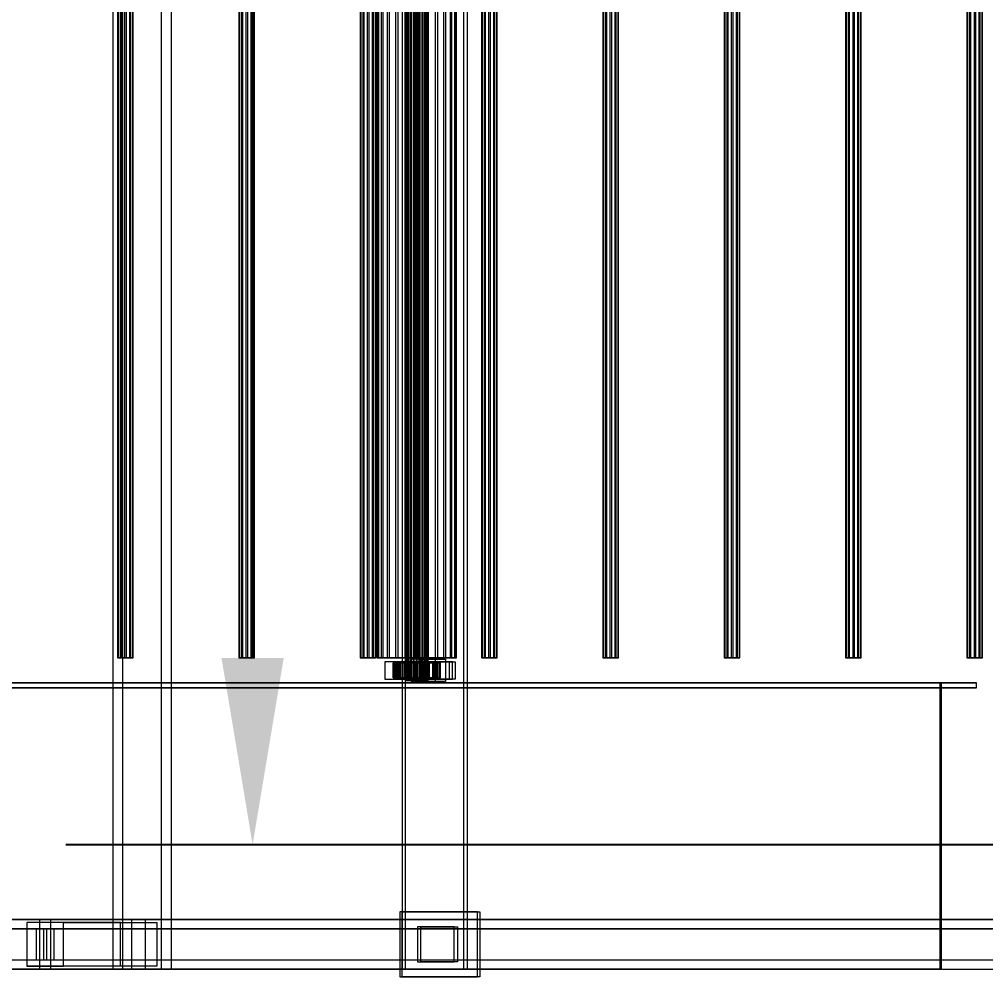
# Model space of a CAD drawing. Header units: millimetres. Extents: x -1970 to 59977, y -50268 to 6837.
# Drawn here: x 37952 to 38728, y -19506 to -18737 of the extents above; entities that cross this region are included whole.
import ezdxf

# ---------------------------------------------------------------- set-up
doc = ezdxf.new("R2010")
doc.units = ezdxf.units.MM
doc.layers.add('COTAS_O', color=1, linetype='Continuous', lineweight=0)
doc.layers.add('superior_C03', color=7, linetype='Continuous', lineweight=0)
doc.dimstyles.new('R19_100', dxfattribs={"dimtxt": 250, "dimasz": 150, "dimexe": 150, "dimexo": 80, "dimgap": 100, "dimtad": 1, "dimtih": 1, "dimtoh": 1, "dimdsep": 46, "dimcen": 0.09, "dimadec": 0, "dimazin": 0, "dimtfac": 1, "dimtdec": 4, "dimtofl": 0, "dimtmove": 0, "dimatfit": 3, "dimfxl": 1, "dimtolj": 1, "dimtzin": 0, "dimarcsym": 0})

# ---------------------------------------------------------------- blocks, each defined once
blk = doc.blocks.new('*D36')
at = {"layer": 'COTAS_O', "color": 0, "lineweight": -2, "transparency": 16777216}
for p, q in [((38759.25, -16600), (37989.25, -16600)), ((38139.25, -19250), (38139.25, -16750)), ((38759.25, -19400), (37989.25, -19400))]:
    blk.add_line(p, q, dxfattribs=at)
at = {"layer": 'COTAS_O', "color": 0, "transparency": 16777216}
for points in [[(38114.25, -16750), (38164.25, -16750), (38139.25, -16600)], [(38114.25, -19250), (38164.25, -19250), (38139.25, -19400)]]:
    blk.add_solid(points, dxfattribs=at)
at = {"layer": 'Defpoints', "color": 0, "transparency": 16777216}
for p in [(38139.25, -16600), (38839.25, -16600), (38839.25, -19400)]:
    blk.add_point(p, dxfattribs=at)

msp = doc.modelspace()

# ---------------------------------------------------------------- linework, layer by layer
at = {"layer": 'superior_C03'}
for p, q in [((38027.053, -16500), (38027.053, -19500)), ((38034.913, -19500), (38034.913, -16500)), ((38066.031, -19500), (38066.031, -16500)), ((38073.892, -16500), (38073.892, -19500)), ((38259.37, -16500), (38259.37, -19500)), ((38262.065, -19500), (38262.065, -16500)), ((38308.873, -19500), (38308.873, -16500)), ((38311.567, -16500), (38311.567, -19500)), ((38262.102, -19268), (38262.102, -16732)), ((38262.326, -19268), (38262.326, -16732)), ((38262.49, -19268), (38262.49, -16732)), ((38263.148, -19268), (38263.148, -16732)), ((38263.465, -19268), (38263.465, -16732)), ((38264.511, -19268), (38264.511, -16732)), ((38264.96, -19268), (38264.96, -16732)), ((38266.324, -19268), (38266.324, -16732)), ((38266.874, -19268), (38266.874, -16732)), ((38268.461, -19268), (38268.461, -16732)), ((38269.075, -19268), (38269.075, -16732)), ((38270.778, -19268), (38270.778, -16732)), ((38271.413, -19268), (38271.413, -16732)), ((38273.117, -19268), (38273.117, -16732)), ((38273.731, -19268), (38273.731, -16732)), ((38275.318, -19268), (38275.318, -16732)), ((38275.868, -19268), (38275.868, -16732)), ((38277.231, -19268), (38277.231, -16732)), ((38277.68, -19268), (38277.68, -16732)), ((38278.727, -19268), (38278.727, -16732)), ((38279.044, -19268), (38279.044, -16732)), ((38279.702, -19268), (38279.702, -16732)), ((38279.866, -16732), (38279.866, -19268)), ((38280.09, -19268), (38280.09, -16732)), ((38030.823, -16750), (38030.823, -19250)), ((38031.167, -16750), (38031.167, -19250)), ((38032.843, -16750), (38032.843, -19250)), ((38033.743, -16750), (38033.743, -19250)), ((38036.455, -16750), (38036.455, -19250)), ((38037.567, -16750), (38037.567, -19250)), ((38040.279, -16750), (38040.279, -19250)), ((38041.179, -16750), (38041.179, -19250)), ((38042.855, -16750), (38042.855, -19250)), ((38043.199, -19250), (38043.199, -16750)), ((38128.269, -16750), (38128.269, -19250)), ((38128.612, -16750), (38128.612, -19250)), ((38130.289, -16750), (38130.289, -19250)), ((38131.188, -16750), (38131.188, -19250)), ((38133.901, -16750), (38133.901, -19250)), ((38135.012, -16750), (38135.012, -19250)), ((38137.725, -16750), (38137.725, -19250)), ((38138.624, -16750), (38138.624, -19250)), ((38140.301, -16750), (38140.301, -19250)), ((38140.644, -19250), (38140.644, -16750)), ((38225.714, -16750), (38225.714, -19250)), ((38226.058, -16750), (38226.058, -19250)), ((38227.734, -16750), (38227.734, -19250)), ((38228.634, -16750), (38228.634, -19250)), ((38231.346, -16750), (38231.346, -19250)), ((38232.458, -16750), (38232.458, -19250)), ((38235.171, -16750), (38235.171, -19250)), ((38236.07, -16750), (38236.07, -19250)), ((38237.747, -16750), (38237.747, -19250)), ((38238.09, -19250), (38238.09, -16750)), ((38239.116, -19250), (38239.116, -16750)), ((38239.913, -19250), (38239.913, -16750)), ((38240.498, -19250), (38240.498, -16750)), ((38242.836, -19250), (38242.836, -16750)), ((38243.965, -19250), (38243.965, -16750)), ((38247.684, -19250), (38247.684, -16750)), ((38249.281, -19250), (38249.281, -16750)), ((38254.128, -19250), (38254.128, -16750)), ((38256.084, -19250), (38256.084, -16750)), ((38261.728, -19250), (38261.728, -16750)), ((38263.909, -19250), (38263.909, -16750)), ((38269.967, -19250), (38269.967, -16750)), ((38272.225, -19250), (38272.225, -16750)), ((38278.282, -19250), (38278.282, -16750)), ((38280.464, -19250), (38280.464, -16750)), ((38286.108, -19250), (38286.108, -16750)), ((38288.064, -19250), (38288.064, -16750)), ((38292.911, -19250), (38292.911, -16750)), ((38294.508, -19250), (38294.508, -16750)), ((38298.227, -19250), (38298.227, -16750)), ((38299.356, -19250), (38299.356, -16750)), ((38301.694, -19250), (38301.694, -16750)), ((38302.279, -16750), (38302.279, -19250)), ((38303.076, -19250), (38303.076, -16750)), ((38323.16, -16750), (38323.16, -19250)), ((38323.504, -16750), (38323.504, -19250)), ((38325.18, -16750), (38325.18, -19250)), ((38326.08, -16750), (38326.08, -19250)), ((38328.792, -16750), (38328.792, -19250)), ((38329.904, -16750), (38329.904, -19250)), ((38332.616, -16750), (38332.616, -19250)), ((38333.516, -16750), (38333.516, -19250)), ((38335.192, -16750), (38335.192, -19250)), ((38335.536, -19250), (38335.536, -16750)), ((38420.606, -16750), (38420.606, -19250)), ((38420.949, -16750), (38420.949, -19250)), ((38422.626, -16750), (38422.626, -19250)), ((38423.525, -16750), (38423.525, -19250)), ((38426.238, -16750), (38426.238, -19250)), ((38427.349, -16750), (38427.349, -19250)), ((38430.062, -16750), (38430.062, -19250)), ((38430.961, -16750), (38430.961, -19250)), ((38432.638, -16750), (38432.638, -19250)), ((38432.981, -19250), (38432.981, -16750)), ((38518.051, -16750), (38518.051, -19250)), ((38518.395, -16750), (38518.395, -19250)), ((38520.071, -16750), (38520.071, -19250)), ((38520.971, -16750), (38520.971, -19250)), ((38523.683, -16750), (38523.683, -19250)), ((38524.795, -16750), (38524.795, -19250)), ((38527.508, -16750), (38527.508, -19250)), ((38528.407, -16750), (38528.407, -19250)), ((38530.083, -16750), (38530.083, -19250)), ((38530.427, -19250), (38530.427, -16750)), ((38615.497, -16750), (38615.497, -19250)), ((38615.841, -16750), (38615.841, -19250)), ((38617.517, -16750), (38617.517, -19250)), ((38618.416, -16750), (38618.416, -19250)), ((38621.129, -16750), (38621.129, -19250)), ((38622.241, -16750), (38622.241, -19250)), ((38624.953, -16750), (38624.953, -19250)), ((38625.853, -16750), (38625.853, -19250)), ((38627.529, -16750), (38627.529, -19250)), ((38627.873, -19250), (38627.873, -16750)), ((38712.943, -16750), (38712.943, -19250)), ((38713.286, -16750), (38713.286, -19250)), ((38714.963, -16750), (38714.963, -19250)), ((38715.862, -16750), (38715.862, -19250)), ((38718.575, -16750), (38718.575, -19250)), ((38719.686, -16750), (38719.686, -19250)), ((38722.399, -16750), (38722.399, -19250)), ((38723.298, -16750), (38723.298, -19250)), ((38724.975, -16750), (38724.975, -19250)), ((38725.318, -19250), (38725.318, -16750)), ((38031.167, -19250), (38030.823, -19250)), ((38030.823, -19250), (38032.843, -19250)), ((38033.743, -19250), (38031.167, -19250)), ((38032.843, -19250), (38036.455, -19250)), ((38037.567, -19250), (38033.743, -19250)), ((38036.455, -19250), (38040.279, -19250)), ((38041.179, -19250), (38037.567, -19250)), ((38040.279, -19250), (38042.855, -19250)), ((38043.199, -19250), (38041.179, -19250)), ((38042.855, -19250), (38043.199, -19250)), ((38128.612, -19250), (38128.269, -19250)), ((38128.269, -19250), (38130.289, -19250)), ((38131.188, -19250), (38128.612, -19250)), ((38130.289, -19250), (38133.901, -19250)), ((38135.012, -19250), (38131.188, -19250)), ((38133.901, -19250), (38137.725, -19250)), ((38138.624, -19250), (38135.012, -19250)), ((38137.725, -19250), (38140.301, -19250)), ((38140.644, -19250), (38138.624, -19250)), ((38140.301, -19250), (38140.644, -19250)), ((38226.058, -19250), (38225.714, -19250)), ((38225.714, -19250), (38227.734, -19250)), ((38228.634, -19250), (38226.058, -19250)), ((38227.734, -19250), (38231.346, -19250)), ((38232.458, -19250), (38228.634, -19250)), ((38231.346, -19250), (38235.171, -19250)), ((38236.07, -19250), (38232.458, -19250)), ((38235.171, -19250), (38237.747, -19250)), ((38238.09, -19250), (38236.07, -19250)), ((38237.747, -19250), (38238.09, -19250)), ((38239.913, -19250), (38239.116, -19250)), ((38239.116, -19250), (38240.498, -19250)), ((38242.836, -19250), (38239.913, -19250)), ((38240.498, -19250), (38243.965, -19250)), ((38247.684, -19250), (38242.836, -19250)), ((38243.965, -19250), (38249.281, -19250)), ((38255.212, -19253), (38245.467, -19253)), ((38245.467, -19253), (38245.467, -19267)), ((38256.247, -19253), (38245.467, -19253)), ((38254.128, -19250), (38247.684, -19250)), ((38249.281, -19250), (38256.084, -19250)), ((38299.648, -19253), (38252.874, -19253)), ((38252.874, -19253), (38252.874, -19267)), ((38255.12, -19253), (38252.874, -19253)), ((38261.728, -19250), (38254.128, -19250)), ((38255.12, -19267), (38255.12, -19253)), ((38255.12, -19253), (38301.894, -19253)), ((38255.212, -19267), (38255.212, -19253)), ((38255.212, -19253), (38265.991, -19253)), ((38256.084, -19250), (38263.909, -19250)), ((38256.247, -19267), (38256.247, -19253)), ((38256.247, -19253), (38265.991, -19253)), ((38269.967, -19250), (38261.728, -19250)), ((38263.909, -19250), (38272.225, -19250)), ((38265.991, -19253), (38265.991, -19267)), ((38286.006, -19251), (38266.517, -19251)), ((38266.517, -19251), (38266.517, -19269)), ((38274.601, -19251), (38266.517, -19251)), ((38278.282, -19250), (38269.967, -19250)), ((38272.225, -19250), (38280.464, -19250)), ((38274.601, -19269), (38274.601, -19251)), ((38274.601, -19251), (38294.09, -19251)), ((38286.394, -19253), (38276.65, -19253)), ((38276.65, -19253), (38276.65, -19267)), ((38287.429, -19253), (38276.65, -19253)), ((38286.108, -19250), (38278.282, -19250)), ((38280.464, -19250), (38288.064, -19250)), ((38286.006, -19269), (38286.006, -19251)), ((38286.006, -19251), (38294.09, -19251)), ((38292.911, -19250), (38286.108, -19250)), ((38286.394, -19267), (38286.394, -19253)), ((38286.394, -19253), (38297.174, -19253)), ((38287.429, -19267), (38287.429, -19253)), ((38287.429, -19253), (38297.174, -19253)), ((38288.064, -19250), (38294.508, -19250)), ((38298.227, -19250), (38292.911, -19250)), ((38294.09, -19251), (38294.09, -19269)), ((38294.508, -19250), (38299.356, -19250)), ((38297.174, -19253), (38297.174, -19267)), ((38301.694, -19250), (38298.227, -19250)), ((38299.356, -19250), (38302.279, -19250)), ((38299.648, -19267), (38299.648, -19253)), ((38299.648, -19253), (38301.894, -19253)), ((38303.076, -19250), (38301.694, -19250)), ((38301.894, -19253), (38301.894, -19267)), ((38302.279, -19250), (38303.076, -19250)), ((38323.504, -19250), (38323.16, -19250)), ((38323.16, -19250), (38325.18, -19250)), ((38326.08, -19250), (38323.504, -19250)), ((38325.18, -19250), (38328.792, -19250)), ((38329.904, -19250), (38326.08, -19250)), ((38328.792, -19250), (38332.616, -19250)), ((38333.516, -19250), (38329.904, -19250)), ((38332.616, -19250), (38335.192, -19250)), ((38335.536, -19250), (38333.516, -19250)), ((38335.192, -19250), (38335.536, -19250)), ((38420.949, -19250), (38420.606, -19250)), ((38420.606, -19250), (38422.626, -19250)), ((38423.525, -19250), (38420.949, -19250)), ((38422.626, -19250), (38426.238, -19250)), ((38427.349, -19250), (38423.525, -19250)), ((38426.238, -19250), (38430.062, -19250)), ((38430.961, -19250), (38427.349, -19250)), ((38430.062, -19250), (38432.638, -19250)), ((38432.981, -19250), (38430.961, -19250)), ((38432.638, -19250), (38432.981, -19250)), ((38518.395, -19250), (38518.051, -19250)), ((38518.051, -19250), (38520.071, -19250)), ((38520.971, -19250), (38518.395, -19250)), ((38520.071, -19250), (38523.683, -19250)), ((38524.795, -19250), (38520.971, -19250)), ((38523.683, -19250), (38527.508, -19250)), ((38528.407, -19250), (38524.795, -19250)), ((38527.508, -19250), (38530.083, -19250)), ((38530.427, -19250), (38528.407, -19250)), ((38530.083, -19250), (38530.427, -19250)), ((38615.841, -19250), (38615.497, -19250)), ((38615.497, -19250), (38617.517, -19250)), ((38618.416, -19250), (38615.841, -19250)), ((38617.517, -19250), (38621.129, -19250)), ((38622.241, -19250), (38618.416, -19250)), ((38621.129, -19250), (38624.953, -19250)), ((38625.853, -19250), (38622.241, -19250)), ((38624.953, -19250), (38627.529, -19250)), ((38627.873, -19250), (38625.853, -19250)), ((38627.529, -19250), (38627.873, -19250)), ((38713.286, -19250), (38712.943, -19250)), ((38712.943, -19250), (38714.963, -19250)), ((38715.862, -19250), (38713.286, -19250)), ((38714.963, -19250), (38718.575, -19250)), ((38719.686, -19250), (38715.862, -19250)), ((38718.575, -19250), (38722.399, -19250)), ((38723.298, -19250), (38719.686, -19250)), ((38722.399, -19250), (38724.975, -19250)), ((38725.318, -19250), (38723.298, -19250)), ((38724.975, -19250), (38725.318, -19250)), ((38252.928, -19254), (38252.108, -19254)), ((38252.108, -19254), (38262.102, -19254)), ((38252.108, -19266), (38252.108, -19254)), ((38252.108, -19254), (38252.581, -19254)), ((38252.581, -19254), (38262.326, -19254)), ((38252.581, -19266), (38252.581, -19254)), ((38252.581, -19254), (38254.316, -19254)), ((38254.987, -19254), (38252.928, -19254)), ((38252.928, -19254), (38262.49, -19254)), ((38252.928, -19266), (38252.928, -19254)), ((38254.316, -19254), (38263.148, -19254)), ((38254.316, -19266), (38254.316, -19254)), ((38254.316, -19254), (38257.195, -19254)), ((38258.143, -19254), (38254.987, -19254)), ((38254.987, -19254), (38263.465, -19254)), ((38254.987, -19266), (38254.987, -19254)), ((38257.195, -19254), (38264.511, -19254)), ((38257.195, -19266), (38257.195, -19254)), ((38257.195, -19254), (38261.021, -19254)), ((38262.182, -19254), (38258.143, -19254)), ((38258.143, -19254), (38264.96, -19254)), ((38258.143, -19266), (38258.143, -19254)), ((38261.021, -19254), (38266.324, -19254)), ((38261.021, -19266), (38261.021, -19254)), ((38261.021, -19254), (38265.534, -19254)), ((38262.102, -19254), (38262.49, -19254)), ((38262.102, -19254), (38262.102, -19266)), ((38262.326, -19254), (38262.102, -19254)), ((38266.829, -19254), (38262.182, -19254)), ((38262.182, -19254), (38266.874, -19254)), ((38262.182, -19266), (38262.182, -19254)), ((38262.326, -19254), (38262.326, -19266)), ((38263.148, -19254), (38262.326, -19254)), ((38262.49, -19254), (38263.465, -19254)), ((38262.49, -19254), (38262.49, -19266)), ((38263.148, -19254), (38263.148, -19266)), ((38264.511, -19254), (38263.148, -19254)), ((38263.465, -19254), (38264.96, -19254)), ((38263.465, -19254), (38263.465, -19266)), ((38264.511, -19254), (38264.511, -19266)), ((38266.324, -19254), (38264.511, -19254)), ((38264.96, -19254), (38266.874, -19254)), ((38264.96, -19254), (38264.96, -19266)), ((38265.534, -19254), (38268.461, -19254)), ((38265.534, -19266), (38265.534, -19254)), ((38265.534, -19254), (38270.426, -19254)), ((38266.324, -19254), (38266.324, -19266)), ((38268.461, -19254), (38266.324, -19254)), ((38271.766, -19254), (38266.829, -19254)), ((38266.829, -19254), (38269.075, -19254)), ((38266.829, -19266), (38266.829, -19254)), ((38266.874, -19254), (38269.075, -19254)), ((38266.874, -19254), (38266.874, -19266)), ((38268.461, -19254), (38268.461, -19266)), ((38270.778, -19254), (38268.461, -19254)), ((38269.075, -19254), (38271.413, -19254)), ((38269.075, -19254), (38269.075, -19266)), ((38270.426, -19254), (38270.778, -19254)), ((38270.426, -19266), (38270.426, -19254)), ((38270.426, -19254), (38275.363, -19254)), ((38270.778, -19254), (38270.778, -19266)), ((38273.117, -19254), (38270.778, -19254)), ((38271.766, -19254), (38271.413, -19254)), ((38271.413, -19254), (38273.731, -19254)), ((38271.413, -19254), (38271.413, -19266)), ((38276.658, -19254), (38271.766, -19254)), ((38271.766, -19266), (38271.766, -19254)), ((38275.363, -19254), (38273.117, -19254)), ((38273.117, -19254), (38273.117, -19266)), ((38275.318, -19254), (38273.117, -19254)), ((38276.658, -19254), (38273.731, -19254)), ((38273.731, -19254), (38275.868, -19254)), ((38273.731, -19254), (38273.731, -19266)), ((38280.009, -19254), (38275.318, -19254)), ((38275.318, -19254), (38275.318, -19266)), ((38277.231, -19254), (38275.318, -19254)), ((38275.363, -19266), (38275.363, -19254)), ((38275.363, -19254), (38280.009, -19254)), ((38281.171, -19254), (38275.868, -19254)), ((38275.868, -19254), (38277.68, -19254)), ((38275.868, -19254), (38275.868, -19266)), ((38281.171, -19254), (38276.658, -19254)), ((38276.658, -19266), (38276.658, -19254)), ((38284.049, -19254), (38277.231, -19254)), ((38277.231, -19254), (38277.231, -19266)), ((38278.727, -19254), (38277.231, -19254)), ((38284.997, -19254), (38277.68, -19254)), ((38277.68, -19254), (38279.044, -19254)), ((38277.68, -19254), (38277.68, -19266)), ((38287.205, -19254), (38278.727, -19254)), ((38278.727, -19254), (38278.727, -19266)), ((38279.702, -19254), (38278.727, -19254)), ((38287.875, -19254), (38279.044, -19254)), ((38279.044, -19254), (38279.866, -19254)), ((38279.044, -19254), (38279.044, -19266)), ((38289.264, -19254), (38279.702, -19254)), ((38279.702, -19254), (38279.702, -19266)), ((38280.09, -19254), (38279.702, -19254)), ((38279.866, -19254), (38289.611, -19254)), ((38279.866, -19266), (38279.866, -19254)), ((38279.866, -19254), (38280.09, -19254)), ((38280.009, -19266), (38280.009, -19254)), ((38280.009, -19254), (38284.049, -19254)), ((38290.084, -19254), (38280.09, -19254)), ((38280.09, -19254), (38280.09, -19266)), ((38284.997, -19254), (38281.171, -19254)), ((38281.171, -19266), (38281.171, -19254)), ((38284.049, -19266), (38284.049, -19254)), ((38284.049, -19254), (38287.205, -19254)), ((38287.875, -19254), (38284.997, -19254)), ((38284.997, -19266), (38284.997, -19254)), ((38287.205, -19266), (38287.205, -19254)), ((38287.205, -19254), (38289.264, -19254)), ((38289.611, -19254), (38287.875, -19254)), ((38287.875, -19266), (38287.875, -19254)), ((38289.264, -19266), (38289.264, -19254)), ((38289.264, -19254), (38290.084, -19254)), ((38289.611, -19254), (38289.611, -19266)), ((38290.084, -19254), (38289.611, -19254)), ((38290.084, -19266), (38290.084, -19254)), ((38245.467, -19267), (38255.212, -19267)), ((38245.467, -19267), (38256.247, -19267)), ((38262.102, -19266), (38252.108, -19266)), ((38252.108, -19266), (38252.928, -19266)), ((38252.581, -19266), (38252.108, -19266)), ((38262.326, -19266), (38252.581, -19266)), ((38254.316, -19266), (38252.581, -19266)), ((38252.874, -19267), (38299.648, -19267)), ((38252.874, -19267), (38255.12, -19267)), ((38262.49, -19266), (38252.928, -19266)), ((38252.928, -19266), (38254.987, -19266)), ((38263.148, -19266), (38254.316, -19266)), ((38257.195, -19266), (38254.316, -19266)), ((38263.465, -19266), (38254.987, -19266)), ((38254.987, -19266), (38258.143, -19266)), ((38301.894, -19267), (38255.12, -19267)), ((38265.991, -19267), (38255.212, -19267)), ((38265.991, -19267), (38256.247, -19267)), ((38264.511, -19266), (38257.195, -19266)), ((38261.021, -19266), (38257.195, -19266)), ((38264.96, -19266), (38258.143, -19266)), ((38258.143, -19266), (38262.182, -19266)), ((38266.324, -19266), (38261.021, -19266)), ((38265.534, -19266), (38261.021, -19266)), ((38262.49, -19266), (38262.102, -19266)), ((38262.102, -19266), (38262.326, -19266)), ((38262.326, -19268), (38262.102, -19268)), ((38262.102, -19268), (38262.49, -19268)), ((38266.874, -19266), (38262.182, -19266)), ((38262.182, -19266), (38266.829, -19266)), ((38262.326, -19266), (38263.148, -19266)), ((38263.148, -19268), (38262.326, -19268)), ((38263.465, -19266), (38262.49, -19266)), ((38262.49, -19268), (38263.465, -19268)), ((38263.148, -19266), (38264.511, -19266)), ((38264.511, -19268), (38263.148, -19268)), ((38264.96, -19266), (38263.465, -19266)), ((38263.465, -19268), (38264.96, -19268)), ((38264.511, -19266), (38266.324, -19266)), ((38266.324, -19268), (38264.511, -19268)), ((38266.874, -19266), (38264.96, -19266)), ((38264.96, -19268), (38266.874, -19268)), ((38268.461, -19266), (38265.534, -19266)), ((38270.426, -19266), (38265.534, -19266)), ((38266.324, -19266), (38268.461, -19266)), ((38268.461, -19268), (38266.324, -19268)), ((38266.517, -19269), (38286.006, -19269)), ((38274.601, -19269), (38266.517, -19269)), ((38269.075, -19266), (38266.829, -19266)), ((38266.829, -19266), (38271.766, -19266)), ((38269.075, -19266), (38266.874, -19266)), ((38266.874, -19268), (38269.075, -19268)), ((38268.461, -19266), (38270.778, -19266)), ((38270.778, -19268), (38268.461, -19268)), ((38271.413, -19266), (38269.075, -19266)), ((38269.075, -19268), (38271.413, -19268)), ((38270.778, -19266), (38270.426, -19266)), ((38275.363, -19266), (38270.426, -19266)), ((38270.778, -19266), (38273.117, -19266)), ((38273.117, -19268), (38270.778, -19268)), ((38273.731, -19266), (38271.413, -19266)), ((38271.413, -19266), (38271.766, -19266)), ((38271.413, -19268), (38273.731, -19268)), ((38271.766, -19266), (38276.658, -19266)), ((38273.117, -19266), (38275.363, -19266)), ((38273.117, -19266), (38275.318, -19266)), ((38275.318, -19268), (38273.117, -19268)), ((38275.868, -19266), (38273.731, -19266)), ((38273.731, -19266), (38276.658, -19266)), ((38273.731, -19268), (38275.868, -19268)), ((38294.09, -19269), (38274.601, -19269)), ((38275.318, -19266), (38280.009, -19266)), ((38275.318, -19266), (38277.231, -19266)), ((38277.231, -19268), (38275.318, -19268)), ((38280.009, -19266), (38275.363, -19266)), ((38277.68, -19266), (38275.868, -19266)), ((38275.868, -19266), (38281.171, -19266)), ((38275.868, -19268), (38277.68, -19268)), ((38276.65, -19267), (38286.394, -19267)), ((38276.65, -19267), (38287.429, -19267)), ((38276.658, -19266), (38281.171, -19266)), ((38277.231, -19266), (38284.049, -19266)), ((38277.231, -19266), (38278.727, -19266)), ((38278.727, -19268), (38277.231, -19268)), ((38279.044, -19266), (38277.68, -19266)), ((38277.68, -19266), (38284.997, -19266)), ((38277.68, -19268), (38279.044, -19268)), ((38278.727, -19266), (38287.205, -19266)), ((38278.727, -19266), (38279.702, -19266)), ((38279.702, -19268), (38278.727, -19268)), ((38279.866, -19266), (38279.044, -19266)), ((38279.044, -19266), (38287.875, -19266)), ((38279.044, -19268), (38279.866, -19268)), ((38279.702, -19266), (38289.264, -19266)), ((38279.702, -19266), (38280.09, -19266)), ((38280.09, -19268), (38279.702, -19268)), ((38289.611, -19266), (38279.866, -19266)), ((38280.09, -19266), (38279.866, -19266)), ((38279.866, -19268), (38280.09, -19268)), ((38284.049, -19266), (38280.009, -19266)), ((38280.09, -19266), (38290.084, -19266)), ((38281.171, -19266), (38284.997, -19266)), ((38287.205, -19266), (38284.049, -19266)), ((38284.997, -19266), (38287.875, -19266)), ((38294.09, -19269), (38286.006, -19269)), ((38297.174, -19267), (38286.394, -19267)), ((38289.264, -19266), (38287.205, -19266)), ((38297.174, -19267), (38287.429, -19267)), ((38287.875, -19266), (38289.611, -19266)), ((38290.084, -19266), (38289.264, -19266)), ((38289.611, -19266), (38290.084, -19266)), ((38301.894, -19267), (38299.648, -19267)), ((38691.362, -19270), (27582.557, -19270)), ((27582.557, -19274), (38691.362, -19274)), ((27583.456, -19270), (38692.26, -19270)), ((27611.752, -19270), (38720.557, -19270)), ((38720.557, -19274), (27611.752, -19274)), ((38720.557, -19270), (38691.362, -19270)), ((38691.362, -19274), (38691.362, -19270)), ((38691.362, -19500), (38691.362, -19270)), ((38691.362, -19270), (38692.26, -19270)), ((38691.362, -19274), (38720.557, -19274)), ((38692.26, -19270), (38692.26, -19500)), ((38720.557, -19274), (38720.557, -19270)), ((38319.795, -19454), (38257.43, -19454)), ((38257.43, -19454), (38257.43, -19506)), ((38259.227, -19454), (38257.43, -19454)), ((38259.227, -19506), (38259.227, -19454)), ((38259.227, -19454), (38321.592, -19454)), ((38319.795, -19506), (38319.795, -19454)), ((38319.795, -19454), (38321.592, -19454)), ((38321.592, -19454), (38321.592, -19506)), ((37968.165, -19460), (36798.817, -19460)), ((36807.8, -19460), (37977.148, -19460)), ((38042.051, -19460), (36872.703, -19460)), ((36883.932, -19460), (38053.279, -19460)), ((37987.273, -19462.5), (37958.04, -19462.5)), ((37958.04, -19462.5), (37958.04, -19497.5)), ((38033.048, -19462.5), (37958.04, -19462.5)), ((37968.165, -19460), (37968.165, -19500)), ((37977.148, -19460), (37968.165, -19460)), ((38942.622, -19460), (37968.165, -19460)), ((37977.148, -19500), (37977.148, -19460)), ((37977.148, -19460), (38951.605, -19460)), ((37987.273, -19497.5), (37987.273, -19462.5)), ((37987.273, -19462.5), (38062.282, -19462.5)), ((38033.048, -19497.5), (38033.048, -19462.5)), ((38033.048, -19462.5), (38062.282, -19462.5)), ((38042.051, -19460), (38042.051, -19500)), ((38053.279, -19460), (38042.051, -19460)), ((39016.507, -19460), (38042.051, -19460)), ((38053.279, -19500), (38053.279, -19460)), ((38053.279, -19460), (39027.736, -19460)), ((38062.282, -19462.5), (38062.282, -19497.5)), ((37965.492, -19467.5), (36871.153, -19467.5)), ((36885.482, -19467.5), (37979.821, -19467.5)), ((37965.492, -19467.5), (37965.492, -19492.5)), ((37979.821, -19467.5), (37965.492, -19467.5)), ((37974.092, -19467.5), (37971.221, -19467.5)), ((37971.221, -19467.5), (37971.221, -19492.5)), ((37971.221, -19467.5), (39020.686, -19467.5)), ((37974.092, -19492.5), (37974.092, -19467.5)), ((39023.557, -19467.5), (37974.092, -19467.5)), ((37979.821, -19492.5), (37979.821, -19467.5)), ((38300.984, -19466), (38271.75, -19466)), ((38271.75, -19466), (38271.75, -19494)), ((38274.445, -19466), (38271.75, -19466)), ((38274.445, -19494), (38274.445, -19466)), ((38274.445, -19466), (38303.679, -19466)), ((38300.984, -19494), (38300.984, -19466)), ((38300.984, -19466), (38303.679, -19466)), ((38303.679, -19466), (38303.679, -19494)), ((36871.153, -19492.5), (37965.492, -19492.5)), ((36885.482, -19492.5), (37979.821, -19492.5)), ((37965.492, -19492.5), (37979.821, -19492.5)), ((37971.221, -19492.5), (37974.092, -19492.5)), ((37971.221, -19492.5), (39020.686, -19492.5)), ((37974.092, -19492.5), (39023.557, -19492.5)), ((38271.75, -19494), (38300.984, -19494)), ((38271.75, -19494), (38274.445, -19494)), ((38303.679, -19494), (38274.445, -19494)), ((38303.679, -19494), (38300.984, -19494)), ((27582.557, -19500), (38691.362, -19500)), ((38692.26, -19500), (27583.456, -19500)), ((36798.817, -19500), (37968.165, -19500)), ((36807.8, -19500), (37977.148, -19500)), ((36872.703, -19500), (38042.051, -19500)), ((36883.932, -19500), (38053.279, -19500)), ((37958.04, -19497.5), (37987.273, -19497.5)), ((38033.048, -19497.5), (37958.04, -19497.5)), ((37968.165, -19500), (37977.148, -19500)), ((37968.165, -19500), (38942.622, -19500)), ((37977.148, -19500), (38951.605, -19500)), ((38062.282, -19497.5), (37987.273, -19497.5)), ((38027.053, -19500), (38066.031, -19500)), ((38027.053, -19500), (38034.913, -19500)), ((38062.282, -19497.5), (38033.048, -19497.5)), ((38073.892, -19500), (38034.913, -19500)), ((38042.051, -19500), (38053.279, -19500)), ((38042.051, -19500), (39016.507, -19500)), ((38053.279, -19500), (39027.736, -19500)), ((38073.892, -19500), (38066.031, -19500)), ((38259.37, -19500), (38308.873, -19500)), ((38259.37, -19500), (38262.065, -19500)), ((38311.567, -19500), (38262.065, -19500)), ((38311.567, -19500), (38308.873, -19500)), ((38692.26, -19500), (38691.362, -19500)), ((38257.43, -19506), (38319.795, -19506)), ((38257.43, -19506), (38259.227, -19506)), ((38321.592, -19506), (38259.227, -19506)), ((38321.592, -19506), (38319.795, -19506))]:
    msp.add_line(p, q, dxfattribs=at)

# ---------------------------------------------------------------- dimensions: what is measured, and where the dimension line sits
at = {"layer": 'COTAS_O'}
dim = msp.add_aligned_dim(p1=(38839.253, -19400), p2=(38839.253, -16600), distance=700, text='<> O', dimstyle='R19_100', dxfattribs=at)
dim.commit()
dim.dimension.update_dxf_attribs({"geometry": '*D36', "text_midpoint": (38139.253, -18000)})

doc.saveas('drawing.dxf')
